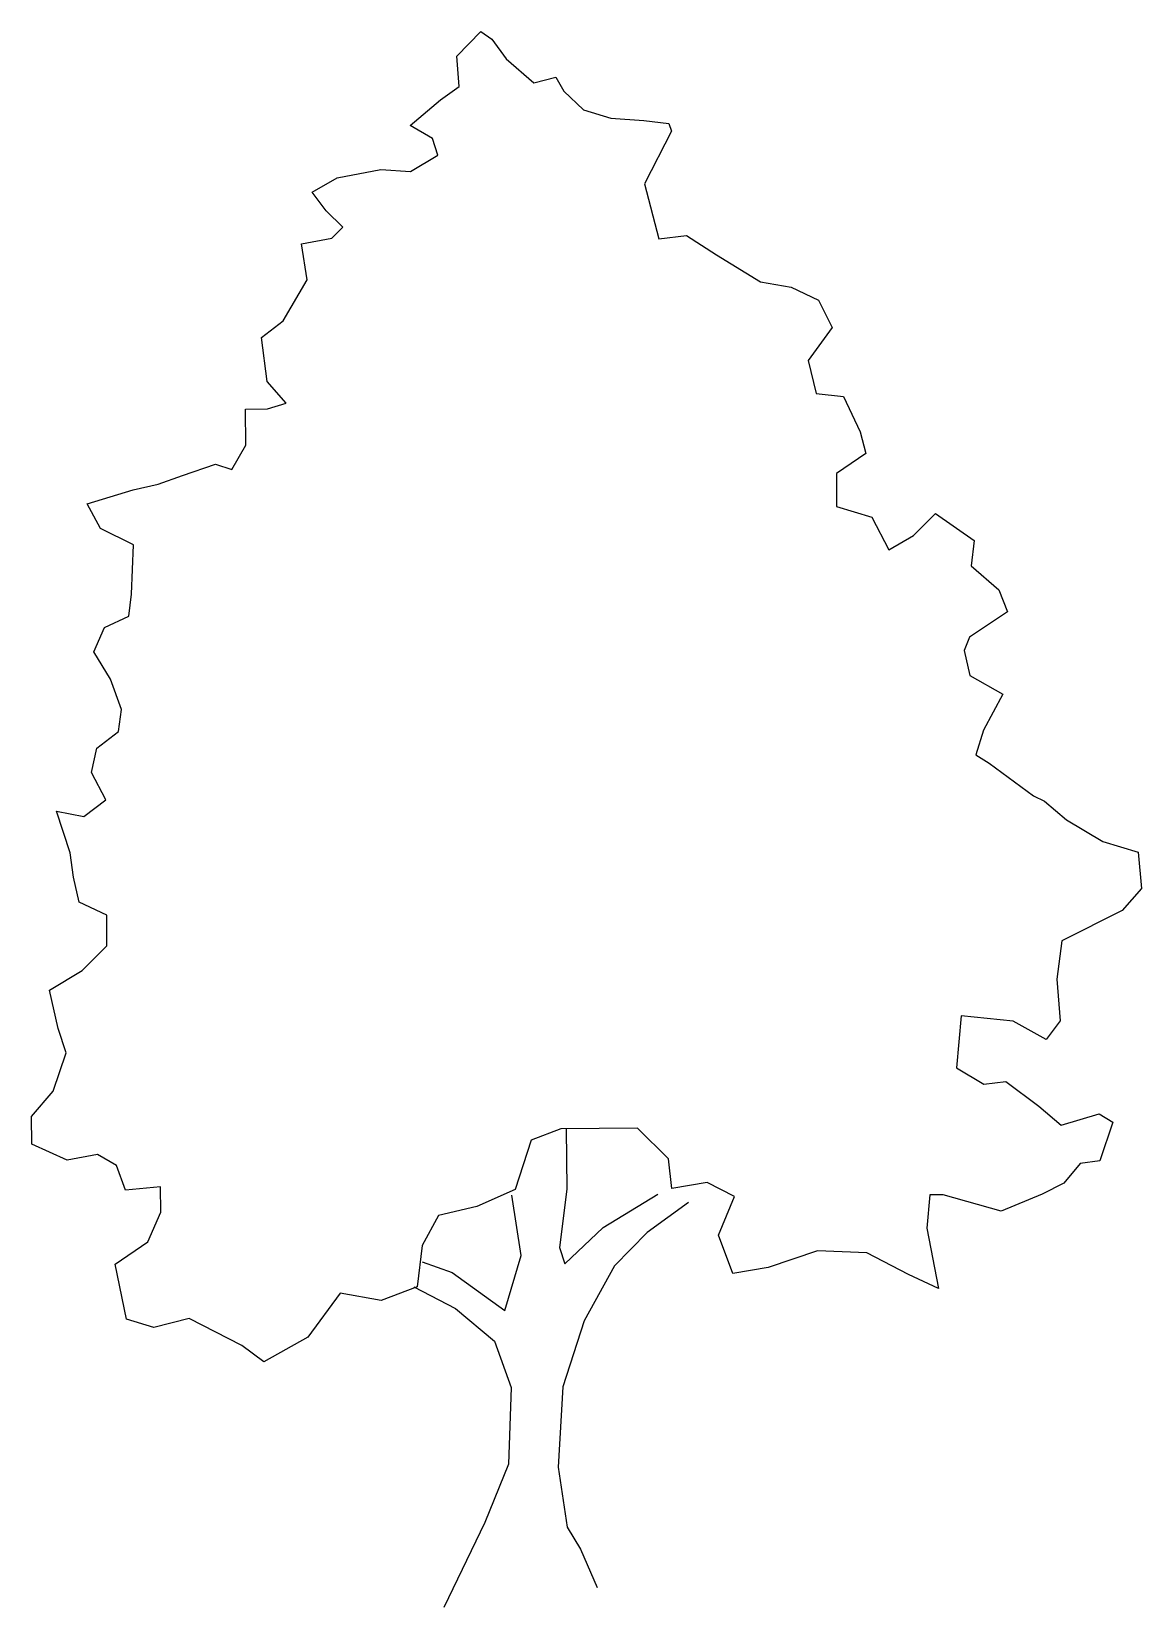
# Model space of a CAD drawing. Header units: inches. Extents: x 0 to 7.8, y 0 to 11.1.
import ezdxf

# ---------------------------------------------------------------- set-up
doc = ezdxf.new("R2010")
doc.units = ezdxf.units.IN
doc.header["$MEASUREMENT"] = 0

# ---------------------------------------------------------------- blocks, each defined once
blk = doc.blocks.new('A$C4F582819')
for p, q in [((2.998, 10.934), (3.168, 11.107)), ((3.168, 11.107), (3.246, 11.052)), ((3.246, 11.052), (3.347, 10.915)), ((3.016, 10.718), (2.998, 10.934)), ((3.347, 10.915), (3.541, 10.745)), ((3.541, 10.745), (3.696, 10.785)), ((3.696, 10.785), (3.752, 10.686)), ((2.884, 10.624), (3.016, 10.718)), ((3.752, 10.686), (3.891, 10.554)), ((2.67, 10.445), (2.884, 10.624)), ((3.891, 10.554), (4.085, 10.495)), ((2.826, 10.352), (2.67, 10.445)), ((4.085, 10.495), (4.317, 10.48)), ((4.317, 10.48), (4.494, 10.459)), ((4.494, 10.459), (4.511, 10.404)), ((2.865, 10.236), (2.826, 10.352)), ((4.511, 10.404), (4.321, 10.032)), ((2.673, 10.119), (2.865, 10.236)), ((2.154, 10.076), (2.463, 10.134)), ((2.463, 10.134), (2.673, 10.119)), ((1.978, 9.975), (2.154, 10.076)), ((4.321, 10.032), (4.423, 9.646)), ((2.078, 9.843), (1.978, 9.975)), ((2.195, 9.728), (2.078, 9.843)), ((2.118, 9.65), (2.195, 9.728)), ((4.423, 9.646), (4.617, 9.67)), ((4.617, 9.67), (4.828, 9.533)), ((1.903, 9.61), (2.118, 9.65)), ((1.944, 9.356), (1.903, 9.61)), ((4.828, 9.533), (5.139, 9.342)), ((1.775, 9.067), (1.944, 9.356)), ((5.139, 9.342), (5.355, 9.305)), ((5.355, 9.305), (5.549, 9.213)), ((5.549, 9.213), (5.644, 9.02)), ((1.621, 8.95), (1.775, 9.067)), ((5.644, 9.02), (5.475, 8.787)), ((1.662, 8.641), (1.621, 8.95)), ((5.475, 8.787), (5.532, 8.555)), ((1.796, 8.487), (1.662, 8.641)), ((5.532, 8.555), (5.725, 8.534)), ((1.509, 8.446), (1.663, 8.447)), ((1.511, 8.192), (1.509, 8.446)), ((1.663, 8.447), (1.796, 8.487)), ((5.725, 8.534), (5.843, 8.286)), ((5.843, 8.286), (5.883, 8.132)), ((1.412, 8.02), (1.511, 8.192)), ((5.883, 8.132), (5.674, 7.992)), ((1.065, 7.978), (1.296, 8.057)), ((1.296, 8.057), (1.412, 8.02)), ((0.717, 7.876), (0.894, 7.916)), ((0.894, 7.916), (1.065, 7.978)), ((5.674, 7.992), (5.676, 7.76)), ((0.392, 7.779), (0.717, 7.876)), ((0.487, 7.603), (0.392, 7.779)), ((5.676, 7.76), (5.925, 7.685)), ((5.925, 7.685), (6.043, 7.453)), ((6.219, 7.554), (6.373, 7.71)), ((6.373, 7.71), (6.645, 7.519)), ((0.72, 7.489), (0.487, 7.603)), ((6.043, 7.453), (6.219, 7.554)), ((0.706, 7.141), (0.72, 7.489)), ((6.645, 7.519), (6.625, 7.342)), ((6.625, 7.342), (6.819, 7.172)), ((0.685, 6.986), (0.706, 7.141)), ((6.819, 7.172), (6.881, 7.018)), ((6.881, 7.018), (6.612, 6.839)), ((0.439, 6.735), (0.515, 6.907)), ((0.515, 6.907), (0.685, 6.986)), ((6.612, 6.839), (6.574, 6.745)), ((0.556, 6.543), (0.439, 6.735)), ((6.574, 6.745), (6.614, 6.568)), ((6.614, 6.568), (6.847, 6.437)), ((0.635, 6.328), (0.556, 6.543)), ((6.847, 6.437), (6.711, 6.182)), ((0.614, 6.173), (0.635, 6.328)), ((0.461, 6.055), (0.614, 6.173)), ((6.711, 6.182), (6.657, 6.01)), ((0.423, 5.884), (0.461, 6.055)), ((6.657, 6.01), (6.752, 5.95)), ((6.752, 5.95), (7.063, 5.72)), ((0.524, 5.691), (0.423, 5.884)), ((0.37, 5.574), (0.524, 5.691)), ((7.063, 5.72), (7.141, 5.682)), ((7.141, 5.682), (7.296, 5.551)), ((0.177, 5.611), (0.37, 5.574)), ((0.273, 5.319), (0.177, 5.611)), ((7.296, 5.551), (7.552, 5.398)), ((7.552, 5.398), (7.801, 5.323)), ((0.296, 5.148), (0.273, 5.319)), ((7.801, 5.323), (7.825, 5.068)), ((0.336, 4.971), (0.296, 5.148)), ((7.825, 5.068), (7.688, 4.913)), ((0.531, 4.879), (0.336, 4.971)), ((7.688, 4.913), (7.264, 4.699)), ((0.532, 4.663), (0.531, 4.879)), ((7.264, 4.699), (7.228, 4.428)), ((0.357, 4.49), (0.532, 4.663)), ((0.126, 4.35), (0.357, 4.49)), ((0.189, 4.08), (0.126, 4.35)), ((7.228, 4.428), (7.252, 4.135)), ((6.555, 4.169), (6.52, 3.804)), ((6.921, 4.133), (6.555, 4.169)), ((7.154, 4.002), (6.921, 4.133)), ((7.252, 4.135), (7.154, 4.002)), ((0.245, 3.909), (0.189, 4.08)), ((0.153, 3.638), (0.245, 3.909)), ((6.52, 3.804), (6.714, 3.689)), ((6.714, 3.689), (6.869, 3.707)), ((6.869, 3.707), (7.102, 3.532)), ((0, 3.46), (0.153, 3.638)), ((0.002, 3.266), (0, 3.46)), ((7.102, 3.532), (7.258, 3.4)), ((7.258, 3.4), (7.528, 3.48)), ((7.528, 3.48), (7.623, 3.42)), ((3.732, 3.373), (3.522, 3.294)), ((4.273, 3.377), (3.732, 3.373)), ((3.77, 3.373), (3.774, 2.947)), ((4.491, 3.163), (4.273, 3.377)), ((7.623, 3.42), (7.531, 3.148)), ((0.251, 3.152), (0.002, 3.266)), ((3.522, 3.294), (3.409, 2.945)), ((0.466, 3.192), (0.251, 3.152)), ((0.6, 3.116), (0.466, 3.192)), ((0.662, 2.94), (0.6, 3.116)), ((4.514, 2.953), (4.491, 3.163)), ((7.393, 3.13), (7.278, 2.991)), ((7.531, 3.148), (7.393, 3.13)), ((0.91, 2.964), (0.662, 2.94)), ((0.912, 2.787), (0.91, 2.964)), ((3.409, 2.945), (3.139, 2.826)), ((3.451, 2.481), (3.387, 2.906)), ((3.774, 2.947), (3.722, 2.538)), ((4.03, 2.679), (4.415, 2.914)), ((4.763, 2.994), (4.514, 2.953)), ((4.957, 2.896), (4.763, 2.994)), ((4.843, 2.624), (4.957, 2.896)), ((6.333, 2.907), (6.313, 2.674)), ((6.427, 2.907), (6.333, 2.907)), ((6.837, 2.794), (6.427, 2.907)), ((7.124, 2.913), (6.837, 2.794)), ((7.278, 2.991), (7.124, 2.913)), ((0.819, 2.576), (0.912, 2.787)), ((3.139, 2.826), (2.869, 2.763)), ((4.631, 2.855), (4.34, 2.642)), ((2.869, 2.763), (2.754, 2.552)), ((3.761, 2.422), (4.03, 2.679)), ((6.313, 2.674), (6.394, 2.249)), ((0.589, 2.419), (0.819, 2.576)), ((4.34, 2.642), (4.11, 2.408)), ((4.945, 2.354), (4.843, 2.624)), ((2.754, 2.552), (2.718, 2.259)), ((3.338, 2.093), (3.451, 2.481)), ((3.722, 2.538), (3.761, 2.422)), ((5.54, 2.513), (5.193, 2.395)), ((5.889, 2.5), (5.54, 2.513)), ((6.183, 2.347), (5.889, 2.5)), ((0.669, 2.033), (0.589, 2.419)), ((2.755, 2.436), (2.966, 2.361)), ((2.966, 2.361), (3.338, 2.093)), ((4.11, 2.408), (3.897, 2.02)), ((5.193, 2.395), (4.945, 2.354)), ((6.394, 2.249), (6.183, 2.347)), ((2.718, 2.259), (2.464, 2.163)), ((2.696, 2.259), (2.99, 2.107)), ((2.176, 2.216), (1.947, 1.905)), ((2.464, 2.163), (2.176, 2.216)), ((0.863, 1.974), (0.669, 2.033)), ((1.111, 2.037), (0.863, 1.974)), ((1.483, 1.846), (1.111, 2.037)), ((2.99, 2.107), (3.263, 1.877)), ((3.897, 2.02), (3.746, 1.554)), ((1.947, 1.905), (1.639, 1.731)), ((1.639, 1.731), (1.483, 1.846)), ((3.263, 1.877), (3.381, 1.551)), ((3.381, 1.551), (3.363, 1.01)), ((3.746, 1.554), (3.712, 0.99)), ((3.363, 1.01), (3.195, 0.599)), ((3.712, 0.99), (3.776, 0.565)), ((3.195, 0.599), (2.907, 0)), ((3.776, 0.565), (3.871, 0.411)), ((3.871, 0.411), (3.989, 0.141))]:
    blk.add_line(p, q)

msp = doc.modelspace()

# ---------------------------------------------------------------- block references
msp.add_blockref('A$C4F582819', (0, 0))

doc.saveas('drawing.dxf')
